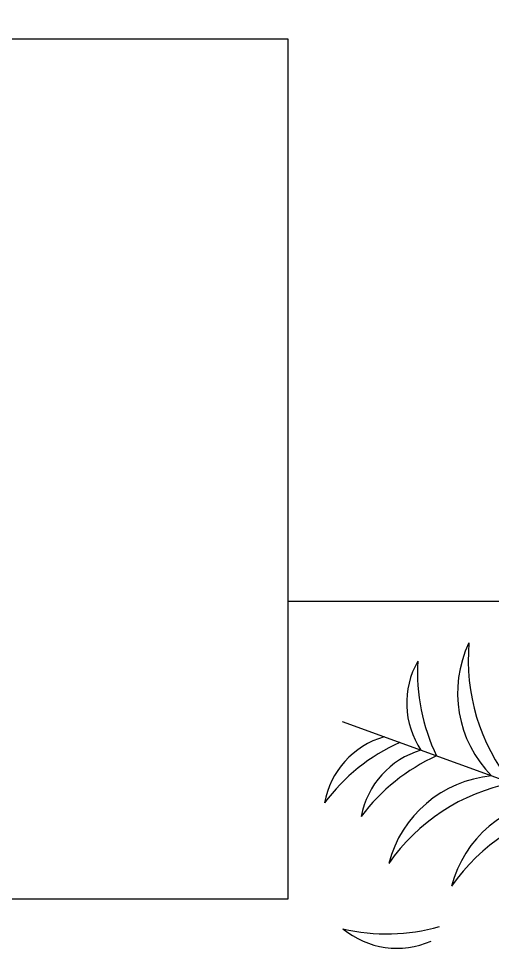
# Model space of a CAD drawing. Header units: millimetres. Extents: x 118878 to 201916, y 10986 to 20993.
# Drawn here: x 180685.3 to 180756.9, y 18009.5 to 18151 of the extents above; entities that cross this region are included whole.
import ezdxf

# ---------------------------------------------------------------- set-up
doc = ezdxf.new("R2010")
doc.units = ezdxf.units.MM
doc.header["$LTSCALE"] = 100
doc.layers.add('2', color=2, linetype='Continuous')
doc.layers.add('TREE', color=83, linetype='Continuous')

# ---------------------------------------------------------------- blocks, each defined once
blk = doc.blocks.new('TREE-CICAS')
at = {"layer": 'TREE'}
blk.add_line((-3.1268, -0.5513), (0, 0), dxfattribs=at)
for centre, radius, start, end in [((-0.9748, 1.3033), 1.7015, 204.96343, 248.62881), ((-1.5057, 0.6667), 1.015, 184.60629, 254.75109), ((-1.3461, 0.9659), 1.6495, 206.62064, 235.92372), ((-2.0879, 0.2316), 0.7328, 180.37567, 243.71003), ((-0.6181, -1.0411), 1.015, 125.24891, 195.39371), ((0.0985, -1.4578), 1.7015, 131.37119, 175.03657), ((-1.1868, -1.1414), 1.015, 125.24891, 195.39371), ((-0.4703, -1.5581), 1.7015, 131.37119, 175.03657), ((-0.9346, -1.3681), 1.6495, 144.07628, 173.37936), ((-2.2164, -0.9906), 0.7328, 136.28997, 199.62433), ((-1.2682, -1.4269), 1.6495, 144.07628, 173.37936), ((-1.8828, -0.9318), 0.7328, 136.28997, 199.62433), ((-1.4527, -0.1562), 1.7015, 284.96343, 328.62881), ((-2.6973, -0.5166), 1.6495, 286.62064, 315.92372), ((-2.1029, -1.3746), 0.7328, 260.37567, 323.71003)]:
    blk.add_arc(centre, radius, start, end, dxfattribs=at)

msp = doc.modelspace()

# ---------------------------------------------------------------- linework, layer by layer
at = {"layer": '2'}
for points in [[(180430.98, 18147.97), (180430.98, 18192.97), (180770.98, 18192.97), (180770.98, 18062.97), (180725.98, 18062.97)], [(180385.98, 18102.97), (180385.98, 18147.97), (180725.98, 18147.97), (180725.98, 18017.97), (180680.98, 18017.97)]]:
    msp.add_lwpolyline(points, dxfattribs=at)

# ---------------------------------------------------------------- block references
at = {"xscale": 17.5, "yscale": 17.5, "zscale": 17.5, "rotation": 330.0000000000001}
msp.add_blockref('TREE-CICAS', (180786.4, 18025.81), dxfattribs=at)

doc.saveas('drawing.dxf')
